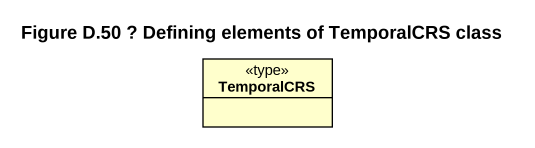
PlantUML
@startuml
title Figure D.50 ? Defining elements of TemporalCRS class
hide circle
hide empty members
class TemporalCRS <<type>>
@enduml
